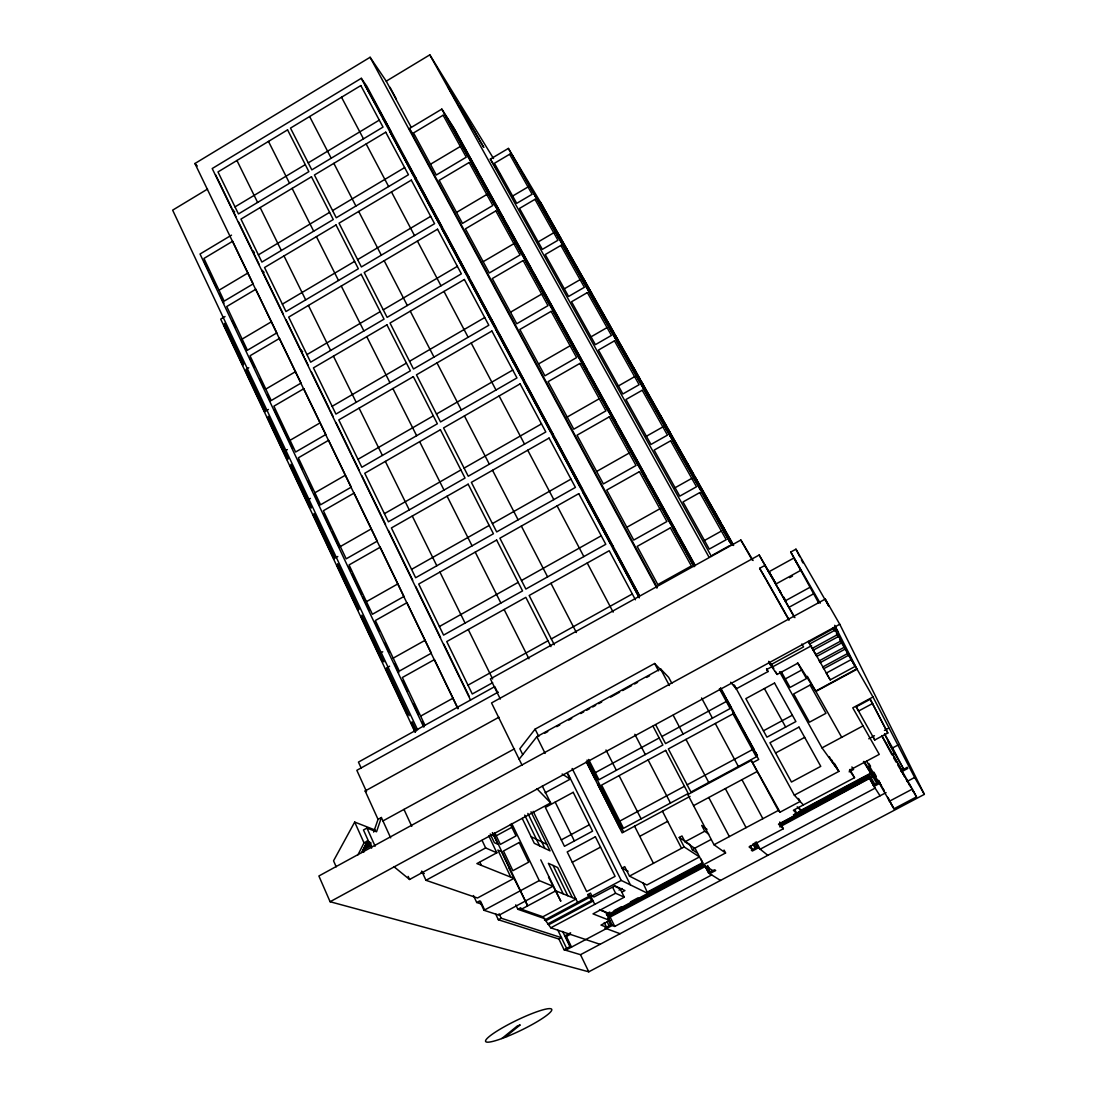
<?xml version="1.0" encoding="UTF-8"?>
<svg xmlns="http://www.w3.org/2000/svg" width="1097" height="1097" viewBox="0 0 1097 1097"><rect width="100%" height="100%" fill="white"/><g stroke="black" fill="none" stroke-linecap="round" stroke-linejoin="round"><path stroke-width="1.5" d="M390.669 837.875L381.399 817.512L376.545 831.787L366.96 828.07L363.464 829.976L371.622 848.132M373.638 832.088L378.04 819.363L381.399 817.512M361.626 852.492L367.358 841.042L368.318 843.168M357.937 854.878L364.012 842.866L367.358 841.042M375.407 830.155L354.688 822.078L333.543 860.816L336.203 866.836M661.779 670.925L654.635 663.493L535.103 729.121L519.841 748.73L522.707 754.571M519.142 759.22L536.831 736.704L660.531 668.868L668.663 677.343L671.844 683.294M501.809 1038.557L517.304 1025.997L520.225 1024.9L504.689 1037.474M457.943 708.785L194.923 163.522L370.1 57.277L386.254 81.164L411.197 127.266M639.606 595.74L366.768 86.156L361.283 78.312L212.201 168.54L470.531 700.037M207.539 189.082L172.64 210.158L417.614 729.875M386.254 81.164L429.818 54.85L493.513 158.503M235.005 206.88L305.281 164.632M308.23 162.863L379.288 120.121M231.522 235.142L200.024 254.024L423.757 727.064M657.336 587.567L409.304 128.596L441.83 109.11L453.596 127.513L694.854 564.832M258.371 254.861L329.607 212.365M332.597 210.583L404.642 167.594M219.002 290.225L247.922 273.002M430.477 164.248L460.342 146.463M225.022 316.553L220.689 319.117L415.036 732.11M711.459 556.44L490.345 159.106L508.377 148.41L541.013 203.123L733.509 545.099M282.382 304.13L354.605 261.388M357.622 259.605L430.682 216.37M242.122 339.083L271.439 321.75M456.517 212.393L486.794 194.498M512.642 196.034L528.014 186.97M248.758 367.742L246.071 369.332L265.707 411.046L268.436 409.455M306.954 354.605L380.206 311.63M383.278 309.82L457.367 266.338M265.803 389.092L295.532 371.664M483.174 261.689L513.89 243.699M538.188 241.902L553.766 232.783M332.144 406.315L406.438 363.093M409.551 361.283L484.709 317.554M290.047 440.308L320.187 422.798M510.503 312.206L541.657 294.106M284.617 451.182L287.373 449.578M564.311 288.813L580.107 279.653M357.965 459.314L433.329 415.859M436.483 414.035L512.752 370.059M314.894 492.772L345.459 475.166L351.232 487.15L320.571 504.785L298.343 457.819L328.62 440.281L344.719 473.657M538.49 363.971L570.111 345.761M307.613 500.013L310.41 498.408M591.036 336.82L607.052 327.605M384.43 513.657L460.905 469.955M464.1 468.117L541.493 423.895M618.406 385.952L634.628 376.682M340.344 546.539L371.348 528.85M567.204 417.038L599.277 398.732M337.821 556.508L334.983 558.112L313.961 513.492M411.567 569.37L489.18 525.436M492.43 523.598L570.989 479.115M646.407 436.236L662.862 426.925M366.439 601.65L397.896 583.865M596.631 471.463L629.184 453.047M379.864 653.401L382.757 651.769M675.094 487.74L691.782 478.374M439.403 626.524L518.195 582.356M521.486 580.505L601.252 535.789M393.192 658.159L425.115 640.278M626.826 527.287L659.873 508.775M389.572 666.208L386.665 667.84L409.195 715.697M704.466 540.492L721.387 531.071M467.98 685.172L547.965 640.785M551.325 638.92L632.311 593.971M420.631 716.122L453.034 698.158M712.584 555.068L729.574 545.634M753.091 560.498L740.845 540.026L490.4 678.906L500.328 699.05M492.635 682.704L472.272 693.99L446.74 641.58L525.833 597.344L550.955 646.627M498.175 692.125L356.84 770.313L366.494 791.568L365.15 790.978L498.957 717.205M800.659 569.905L793.844 558.044L769.011 571.743L775.785 583.686L759.165 555.013L491.538 702.944L522.062 765.199M788.99 620.189L759.631 568.315L764.911 565.408L771.026 575.925M818.554 602.788L790.759 552.038L795.956 549.186L828.825 606.202L825.259 599.085L318.884 875.996L330.101 901.734L588.774 971.819L924.36 794.365L839.767 624.262L825.259 599.085M800.399 570.55L775.771 584.098L794.914 617.652M789.566 577.68L792.514 576.076M382.949 820.926L514.493 748.798M785.274 600.841L810.011 587.265M544.77 733.235L547.773 731.589M556.755 726.667L559.744 725.021M568.726 720.098L571.715 718.466M580.697 713.53L583.7 711.898M586.689 710.253L589.679 708.607M592.682 706.975L595.671 705.33M598.66 703.684L601.663 702.053M610.645 697.116L619.627 692.193M622.616 690.562L631.598 685.625M634.587 683.993L637.59 682.348M646.572 677.425L649.561 675.779M789.031 607.285L813.453 593.902M369.236 841.646L366.233 843.291L367.193 845.43M370.868 842.4L365.095 845.554L366.055 847.707M371.197 843.881L363.943 847.844L364.917 850.01M371.526 845.376L362.792 850.161L363.765 852.328M330.101 901.734L839.767 624.262M768.586 662.273L770.451 664.919L803.553 646.901L801.811 643.994M809.627 644.008L835.174 630.103L834.2 628.211L808.558 642.17L816.744 656.431L842.139 642.636L835.174 630.103M772.48 666.373L766.625 669.554L768.051 671.542L736.183 688.875L730.698 682.224M768.764 661.313L772.041 667.182L811.602 645.667M545.099 792.788L570.179 779.158L567.437 773.673L568.177 774.153L621.245 880.411L647.833 893.438L609.74 913.719L599.538 909.564M812.137 648.437L837.71 634.532M813.192 650.233L838.67 636.383M595.342 772.645L659.174 737.966M661.848 736.526L726.31 701.49M772.041 667.182L777.129 674.449L797.903 663.15L815.894 691.453L857.031 669.211L834.694 625.317M815.702 654.648L841.207 640.799M393.864 866.63L409.579 879.479L550.625 802.908L542.329 786.055M496.214 835.791L511.874 827.289M785.315 678.92L801.646 670.048M845.595 648.848L844.676 647.038L819.24 660.833L820.268 662.588L845.595 648.848L855.125 666.414L830.223 679.879L826.26 673.105L851.56 659.407M425.951 880.301L485.656 847.94L496.845 852.794L476.893 863.586L513.876 878.395L477.483 898.004L425.951 880.301L421.728 871.087M848.132 653.236L822.764 666.99L823.765 668.704L849.037 655.019M815.674 691.096L856.853 668.841M561.307 839.891L589.377 824.738M763.443 730.808L792.377 715.189M619.819 821.077L684.432 786.275M687.147 784.808L752.405 749.649M473.465 895.536L476.715 902.488L479.622 900.925L483.996 910.291L499.025 915.2L552.943 886.266L539.258 880.589L511.764 823.559M798.506 798.465L800.138 801.468L780.063 812.164L751.28 760.44L687.792 794.598L714.01 844.759L725.57 852.986L703.547 864.697L695.073 848.351L692.399 849.777L689.588 844.361L679.249 837.436L681.991 835.969L685.008 841.797L694.675 848.255L710.979 839.548M924.36 794.365L914.651 777.458L872.993 696.965L852.767 707.839L879.259 754.379L849.435 770.286L854.522 777.691L793.405 810.244L797.258 814.207L778.5 824.19L783.354 828.729L749.086 846.939L752.501 849.599L750.375 845.609M874.789 739.981L856.195 706.825L870.236 699.269L887.816 733.015L874.789 739.981L872.554 736.06M690.027 796.381L622.15 832.884L586.689 762.607M753.173 762.415L758.685 759.453L720.4 688.861M572.291 862.283L600.525 847.117M775.579 753.008L804.677 737.362M483.996 910.291L539.258 880.589M872.65 703.479L858.594 711.034L856.195 706.825M693.565 805.651L757.245 771.465M639.729 836.339L667.662 821.338M498.34 919.739L501.192 918.216L561.458 937.674L558.908 939.032L498.34 919.739L495.556 913.815M515.741 904.847L517.853 909.29L520.705 907.754L521.404 909.235L542.892 916.763L550.776 927.829L600.045 944.325M779.556 671.707L822.01 747.88L863.037 725.885M521.404 909.235L555.781 890.819L575.98 899.074L542.892 916.763M868.769 738.788L874.46 735.744M884.429 730.41L888.707 728.12M685.008 841.797L704.74 831.238L708.689 834.131M549.172 924.51L593.148 901.035L591.736 900.431L587.731 894.59L590.501 893.109L591.955 896.071L594.08 896.976L614.923 885.841L624.92 890.558L621.944 892.135M544.496 920.109L588.678 896.496M546.045 920.644L590.104 897.099M591.955 896.071L621.245 880.411M629.486 876.119L684.144 846.925L699.488 856.935L646.887 884.977L629.486 876.119L624.728 866.63L622.013 868.084L628.087 871.224M547.636 923.976L591.736 900.431M734.524 685.556L794.338 795.16L838.903 771.369L834.748 763.937M619.023 890.065L621.999 888.474M550.776 927.829L615.609 893.246L624.303 897.195L593.024 913.87L609.754 920.438L601.005 925.086L606.531 927.171L604.282 922.577M884.593 733.962L892.601 747.935L898.333 744.877M849.119 771.849L853.576 769.463L851.889 766.94M714.01 844.759L778.322 810.464L780.063 812.164M863.942 761.414L867.864 767.681L870.538 766.255L868.783 763.402M570.618 932.793L564.777 935.906L566.367 936.427L571.523 947.109L569.933 946.615L564.05 949.741L558.908 939.032M606.778 913.664L609.781 912.06M647.271 892.108L702.752 862.571L700.832 858.869M797.217 806.816L800.659 810.45L870.73 773.138L863.49 761.592M793.405 814.92L871.018 773.604L872.897 776.58L779.789 826.905M609.521 913.047L606.518 914.651L607.999 915.241L702.162 865.122L700.969 864.367L646.997 893.095M614.018 910.661L621.505 906.671M630.501 901.871L638.001 897.881M793.652 815.03L869.263 774.77L869.935 775.826L779.473 823.97M566.367 936.427L570.632 934.164M608.629 915.501L702.67 865.451L703.863 866.205L610.11 916.091L608.629 915.501L607.477 913.157M779.885 824.354L870.223 776.278L870.895 777.334L780.845 825.246M711.72 874.94L614.759 926.43L610.782 924.908L604.858 928.062L620.052 933.712M704.631 865.41L708.552 872.951L714.572 869.756L715.71 870.497L709.704 873.678L706.564 867.604M767.831 855.331L757.424 846.98L751.363 850.202L752.391 850.998L758.425 847.789L755.614 842.496M565.641 950.221L612.249 925.47L605.75 912.32L599.634 909.824M880.137 783.135L873.994 786.398L869.208 777.924M564.05 949.741L580.505 954.692L886.061 792.624M907.137 781.448L914.651 777.458M889.283 801.304L912.389 789.072L916.502 796.888L893.973 808.804L866.616 761.208M476.715 902.488L481.542 904.106M517.853 909.29L544.77 918.655M421.097 872.389L424.306 873.527M510.023 868.838L509.145 868.467L527.616 905.711L493.115 833.377M549.323 877.504L548.527 877.147L560.828 901.227L540.78 859.856M587.731 894.59L590.584 895.81L594.78 904.353M491.429 834.543L493.842 835.653M614.293 886.074L620.12 888.817L624.303 897.195M531.085 836.668L546.896 844.402M616.02 820.295L618.16 821.612M612.318 812.959L614.471 814.303M708.552 872.951L720.51 880.438M704.918 865.958L705.508 866.328L608.067 918.175L611.523 925.182M562.144 774.016L570.179 779.158M703.547 864.697L712.872 870.661M692.399 849.777L697.527 853.164M591.461 771.616L593.683 773.138M587.827 764.431L590.063 765.98M707.003 829.346L701.71 825.424L704.74 831.238M300.578 349.641L302.649 351.643M264.089 272.371L261.964 270.205L283.355 314.195M254.422 252.502L252.283 250.294L255.82 257.548M536.954 788.729L550.625 802.908M234.676 211.899L232.509 209.596L235.937 216.644M194.923 163.522L197.268 166.004M794.338 795.16L803.347 804.951M731.219 707.524L720.276 688.477M636.562 592.435L639.126 595.397L616.116 552.422L613.442 549.227L638.907 596.795M721.881 691.439L723.526 693.345M631.872 583.645L634.45 586.662M605.475 534.321L608.177 537.585M600.895 525.765L603.624 529.083M575.185 477.716L578.023 481.254M570.714 469.379L573.58 472.958M545.662 422.551L548.623 426.349M541.315 414.419L544.304 418.272M516.879 368.77L519.978 372.829M512.642 360.844L515.755 364.944M488.809 316.32L492.018 320.612M484.682 308.6L487.904 312.919M461.439 265.172L464.758 269.684M457.394 257.63L460.726 262.169M430.778 207.895L434.22 212.64M434.727 215.245L438.142 219.976M822.01 747.88L838.903 771.369M408.646 166.525L412.157 171.447M404.807 159.339L408.331 164.289M379.521 112.086L383.127 117.228M383.264 119.093L386.871 124.208M661.971 508.322L669.088 518.511M409.304 128.596L414.063 135.521M631.282 452.65L638.824 463.647M601.362 398.376L609.301 410.141M572.181 345.445L580.519 357.937M543.728 293.831L552.422 307.009M515.96 243.452L524.997 257.288M488.851 194.292L498.216 208.745M462.399 146.299L472.067 161.328M880.055 795.819L873.335 785.383L879.506 782.106L878.409 780.337L884.47 791.39M890.846 803.182L891.381 804.046M892.135 805.555L892.67 806.418M888.282 798.479L888.831 799.356M490.345 159.106L497.435 170.488M499.204 173.326L500.972 176.164M880.822 784.78L881.385 785.671M722.992 529.92L725.309 533.663M727.832 538.517L730.108 542.206L701.586 491.854M883.277 789.278L883.825 790.169M879.616 782.545L880.164 783.45M693.606 477.661L696.074 481.693M714.476 511.655L716.684 515.261M698.323 486.04L700.764 490.03L672.694 440.487M721.168 523.214L694.524 476.208L696.842 479.992M724.267 528.713L722.087 525.175L733.523 545.483M664.686 426.267L667.319 430.573M686.887 462.632L689.231 466.486M669.293 434.453L671.899 438.718L644.282 389.97M693.619 474.261L667.374 427.967L669.828 432.012M636.466 376.065L639.236 380.645M659.9 414.693L662.396 418.793M640.963 384.073L643.72 388.599L616.514 340.619M666.674 426.404L640.826 380.796L643.404 385.074M613.278 334.859L616.171 339.645L589.404 292.405M640.319 379.589L614.855 334.654L617.556 339.151M586.237 286.77L589.267 291.802L562.898 245.289M614.539 333.79L589.432 289.498L592.257 294.215M608.89 327.043L611.797 331.87M633.518 367.81L636.137 372.144M559.799 239.777L562.953 245.042L536.995 199.229M589.308 288.964L564.571 245.317L567.506 250.226M581.945 279.132L584.989 284.205M607.697 321.942L610.439 326.508M530.043 186.874L533.334 192.373M534.143 194.169L537.42 199.64L511.833 154.499M557.893 233.455L560.855 238.419M564.79 245.399L540.396 202.369L543.44 207.47M555.603 232.317L558.771 237.61M582.438 277.075L585.291 281.833M759.631 568.315L765.857 578.777M785.301 600.457L785.85 601.417L783.327 596.974M769.011 571.743L776.539 584.715M783.519 596.919L785.233 599.867M778.801 589.158L780.433 591.969M835.27 627.018L837.793 631.406M790.759 552.038L820.186 603.227M842.139 642.636L844.676 647.038M848.379 654.1L872.993 696.965M833.021 627.937L834.721 630.898M836.421 633.86L838.122 636.822M839.822 639.77L855.125 666.414M887.816 733.015L870.236 699.269M888.09 741.97L903.709 769.244L892.601 747.935M901.816 770.245L892.752 754.407L894.645 753.406L884.552 734.14M881.851 735.662L912.389 789.072M911.031 787.591L905.82 778.692M911.909 788.99L916.502 796.888M900.047 768.832L905.107 777.512M893.602 757.712L896.167 762.182M897.785 765.02L899.403 767.845M779.144 589.596L780.817 592.545M808.366 641.361L830.223 679.879M759.165 555.013L794.338 617.268M766.68 580.231L788.935 619.544M873.898 772.192L876.297 776.443M887.624 797.217L893.973 808.804M740.845 540.026L752.089 559.909M868.659 767.256L877.614 783.107M867.864 767.681L876.818 783.532M865.643 764.143L871.018 773.604M871.004 777.581L874.926 784.533M869.359 777.938L875.118 788.14L760.18 849.201L756.272 841.879M807.365 676.328L841.714 737.321M508.377 148.41L731.603 545.291M797.533 662.725L806.446 678.563L790.059 687.435L781.215 671.583M849.901 769.45L854.522 777.691M833.816 762.977L837.093 768.86M831.595 759.878L834.899 765.816M829.332 756.724L832.678 762.703M771.301 663.987L773.796 668.471M775.456 671.46L777.129 674.449M768.805 661.971L770.451 664.919M429.818 54.85L708.991 557.139M766.542 668.827L768.051 671.542M764.39 688.559L785.658 727.078M695.169 565.778L679.441 537.283L672.475 527.383L693.469 565.462M441.83 109.11L694.072 566.696M733.948 684.802L736.183 688.875M799.014 807.433L800.659 810.45M794.831 809.764L797.258 814.207M720.647 687.833L726.612 699.036M727.174 699.872L734.51 713.407M734.921 714.339L741.051 725.446M741.435 726.351L748.771 739.872M749.21 740.489L751.939 745.741M752.473 746.509L754.105 749.525M755.737 752.528L757.437 755.86L732.508 711.021M719.413 688.765L730.136 708.552L665.55 743.601L655.704 724.802M389.97 87.253L396.401 99.155M751.28 760.44L778.322 810.464M370.1 57.277L656.829 588.047M779.734 822.023L783.354 828.729M701.559 697.953L712.419 718.165M715.285 723.485L738.377 766.515M741.942 779.679L762.868 818.705M881.727 735.648L891.957 754.832M361.283 78.312L639.29 597.865M635.424 599.785L609.219 550.721L529.152 595.493L554.3 644.775M755.764 843.264L757.986 847.446M755.01 842.469L757.424 846.98M725.336 788.606L746.097 827.645M906.533 779.871L907.027 780.79M903.914 775.414L904.408 776.333M902.612 773.207L903.105 774.139M901.323 771.013L901.816 771.945M753.79 843.538L756.011 847.734M660.531 668.868L669.362 685.488M752.899 844.004L755.134 848.2M654.635 663.493L658.543 670.857M914.651 793.638L915.117 794.543M913.266 791.307L913.746 792.212M909.207 784.396L909.687 785.315M673.215 715.271L683.143 734.058M685.968 739.392L708.744 782.463M341.524 97.235L363.477 138.839M366.165 143.954L388.64 186.545M391.478 191.934L414.501 235.567M417.409 241.079L440.994 285.782M443.983 291.445L468.145 337.259M471.203 343.046L495.981 390.011M499.121 395.962L524.531 444.12M527.739 450.223L553.807 499.629M557.111 505.882L583.851 556.59M587.238 563.008L613.154 612.14M708.758 797.505L729.354 836.572M724.047 850.079L725.57 852.986M653.044 726.255L662.876 745.055L598.935 779.748L588.664 759.439M707.661 865.533L709.06 868.221M707.346 866.452L710.253 872.046M705.165 866.109L709.128 873.322M634.834 734.291L645.338 754.571M648.108 759.906L670.459 803.059M309.628 116.529L331.198 158.229M333.845 163.357L355.908 206.044M358.705 211.447L381.317 255.176M384.169 260.716L407.33 305.515M410.264 311.178L434.001 357.101M437.004 362.901L461.33 409.976M464.415 415.928L489.358 464.196M492.526 470.298L518.113 519.813M521.349 526.08L547.609 576.871M550.941 583.302L576.378 632.53M679.249 837.436L684.144 846.925M662.437 811.218L681.552 848.31M795.956 549.186L799.823 556.796M801.372 559.84L802.922 562.884M605.997 749.991L616.349 770.3M619.078 775.648L641.114 818.842M634.573 826.192L653.442 863.325M587.937 761.318L623.357 831.471M587.073 760.056L597.275 780.241L595.054 778.76L586.333 761.455M642.965 882.893L647.833 893.438M268.477 141.417L289.539 183.254M292.117 188.382L313.687 231.206M316.416 236.623L338.493 280.489M341.277 286.043L363.902 330.965M366.768 336.656L389.942 382.688M392.877 388.516L416.641 435.715M419.644 441.68L443.997 490.071M447.082 496.201L472.067 545.84M475.234 552.12L500.876 603.035M504.113 609.493L528.96 658.831M572.14 768.503L630.446 884.922M535.103 729.121L538.792 736.512M612.784 887.555L615.609 893.246M536.831 736.704L545.127 753.42M555.192 802.099L574.375 840.974M236.938 160.491L257.617 202.424M260.154 207.566L281.326 250.5M284 255.93L305.679 299.879M308.422 305.446L330.622 350.464M333.433 356.168L356.196 402.311M359.076 408.139L382.4 455.433M385.349 461.412L409.263 509.899M412.28 516.043L436.812 565.764M439.911 572.058L465.073 623.082M468.268 629.541L492.635 678.961M609.671 916.118L614.759 926.43M497.668 692.495L494.761 686.612L358.445 762.1L361.146 768.023M608.026 919.286L610.782 924.908M607.039 921.576L609.109 925.799M533.197 811.355L577.612 902.406M530.989 811.753L550.05 850.874L534.294 843.305L522.199 818.362M572.291 897.565L557.66 867.535L548.377 863.312L563.214 893.849M527.876 813.412L544.907 848.392M553.066 865.451L567.793 895.728M215.533 174.684L231.81 208.183M238.433 221.8L251.556 248.786M256.52 259.002L259.317 264.761M286.056 319.762L304.28 357.252M305.021 358.76L307.969 364.821M311.479 372.048L329.415 408.934M330.046 410.223L333.186 416.695M336.025 422.537L351.273 453.911M351.918 455.241L359.021 469.859M361.941 475.837L380.892 514.836M381.564 516.207L385.527 524.352M388.503 530.495L412.691 580.244M415.749 586.552L440.569 637.59M443.709 644.049L459.849 677.26M460.589 678.769L469.173 696.43M524.709 815.112L539.655 845.883M580.505 954.692L588.774 971.819M457.998 708.456L434.426 659.599L402.352 677.507L424.827 724.966M565.572 936.166L570.824 946.889M562.624 931.435L569.933 946.615M510.434 824.327L516.029 835.914L500.342 844.416L494.733 832.692M557.879 930.215L566.614 948.384M492.388 832.596L497.969 844.292L494.363 842.674L490.222 833.994M509.584 868.659L501.48 851.642L497.887 850.079L510.791 877.161M488.768 835.791L496.845 852.794M482.077 840.412L485.656 847.94M203.823 260.551L208.115 269.629M209.541 272.646L216.699 287.771M219.482 293.667L223.994 303.211M232.413 320.982L235.334 327.167M241.93 341.098L246.551 350.862M249.814 357.773L254.106 366.851M259.838 378.959L264.13 388.023M267.586 395.331L270.287 401.049M274.373 409.675L289.032 440.665M289.773 442.214L292.542 448.056M298.041 459.698L302.361 468.817M308.106 480.952L312.412 490.057M314.565 494.61L319.529 505.1M323.752 514.027L330.8 528.932M332.213 531.922L339.261 546.827M348.668 566.683L350.834 571.263M352.274 574.321L361.681 594.19M363.121 597.234L369.319 610.343M374.927 622.177L379.192 631.214M384.882 643.24L389.161 652.262M394.755 664.096L398.828 672.708M402.585 680.634L407.686 691.439M413.528 703.78L418.643 714.572M422.194 722.087L424.278 726.502M479.951 862.379L481.364 865.368M224.419 323.368L243.644 364.177M268.203 416.312L288.292 458.971M290.828 464.36L311.37 507.98M337.643 563.762L359.144 609.425M361.859 615.198L383.881 661.93M412.047 721.744L416.394 730.986M223.857 325.082L239.407 358.088M240.106 359.583L242.903 365.534M245.33 370.69L264.788 412.047M267.435 417.655L287.332 459.931M290.033 465.663L309.752 507.582M313.139 514.781L329.415 549.364M330.128 550.872L333.968 559.004M336.793 565.01L353.44 600.402M354.166 601.938L358.088 610.275M360.982 616.418L378.767 654.21M379.439 655.636L382.113 661.313M385.568 668.649L407.193 714.613M411.087 722.896L415.393 732.042M499.094 913.774L501.192 918.216M480.555 901.24L484.298 909.262M403.984 809.408L411.773 826.343M408.18 876.393L409.579 879.479M365.15 790.978L378.04 819.363M366.96 828.07L375.133 846.212M354.688 822.078L364.012 842.866M287.565 129.871L217.988 171.941L238.447 213.942L308.86 171.639L287.565 129.871M360.831 85.566L290.486 128.102L311.809 169.87L383.018 127.101L360.831 85.566M311.466 176.782L240.956 219.098L261.895 262.073L333.269 219.537L311.466 176.782M385.733 132.202L314.428 174.999L336.258 217.755L408.454 174.738L385.733 132.202M232.619 241.271L203.946 258.439L224.158 301.14L253.174 283.89L232.619 241.271M443.133 115.212L413.542 132.943L436.291 174.999L466.252 157.186L443.133 115.212M336.025 224.954L264.542 267.517L285.974 311.521L358.349 268.751L336.025 224.954M411.32 180.127L339.014 223.171L361.379 266.955L434.59 223.692L411.32 180.127M255.779 289.279L226.722 306.543L247.415 350.245L276.828 332.898L255.779 289.279M469.173 162.493L439.17 180.319L462.468 223.404L492.841 205.482L469.173 162.493M509.639 154.252L494.404 163.288L516.714 203.343L532.127 194.279L509.639 154.252M361.174 274.291L288.689 317.102L310.643 362.175L384.046 319.158L361.174 274.291M437.538 229.204L364.218 272.495L387.118 317.362L461.371 273.839L437.538 229.204M279.488 338.411L250.034 355.771L271.22 400.528L301.031 383.086L279.488 338.411M495.844 210.912L465.416 228.848L489.276 272.975L520.088 254.943L495.844 210.912M534.966 199.325L519.525 208.416L542.343 249.376L557.962 240.257L534.966 199.325M386.939 324.835L313.427 367.879L335.929 414.076L410.374 370.827L386.939 324.835M464.388 279.488L390.011 323.039L413.487 369.003L488.823 325.247L464.388 279.488M303.759 388.736L273.893 406.192L295.6 452.019L325.836 434.494L303.759 388.736M523.159 260.524L492.292 278.556L516.742 323.766L548.006 305.638L523.159 260.524M560.869 245.426L545.236 254.559L568.575 296.464L584.399 287.291L560.869 245.426M413.336 376.641L338.781 419.932L361.832 467.267L437.36 423.771L413.336 376.641M491.909 331.033L416.462 374.831L440.528 421.947L516.961 377.93L491.909 331.033M551.147 311.342L519.841 329.484L544.907 375.818L576.624 357.581L551.147 311.342M587.375 292.584L571.523 301.771L595.397 344.65L611.44 335.421L587.375 292.584M440.404 429.736L364.752 473.26L388.393 521.802L465.032 478.073L440.404 429.736M520.129 383.868L443.572 427.912L468.254 476.235L545.812 431.971L520.129 383.868M614.485 340.838L598.427 350.08L622.863 393.96L639.126 384.69L614.485 340.838M354.098 493.088L323.382 510.722L346.172 558.839L377.272 541.123L354.098 493.088M579.847 363.436L548.075 381.687L573.772 429.188L605.955 410.854L579.847 363.436M468.158 484.188L391.396 527.945L415.64 577.735L493.417 533.759L468.158 484.188M549.062 438.06L471.367 482.351L496.68 531.922L575.418 487.411L549.062 438.06M642.252 390.23L625.962 399.514L650.974 444.45L667.47 435.125L642.252 390.23M380.206 547.211L349.052 564.941L372.404 614.265L403.97 596.453L380.206 547.211M609.26 416.86L577.022 435.207L603.377 483.914L636.041 465.485L609.26 416.86M670.665 440.802L654.141 450.127L679.77 496.146L696.499 486.766L670.665 440.802M496.626 540.039L418.711 584.043L443.586 635.108L522.542 590.913L496.626 540.039M578.75 493.664L499.889 538.202L525.861 589.048L605.791 544.304L578.75 493.664M406.973 602.692L375.366 620.518L399.322 671.103L431.34 653.195L406.973 602.692M639.428 471.641L606.71 490.085L633.737 540.067L666.907 521.528L639.428 471.641M699.763 492.594L683.006 501.96L709.265 549.103L726.228 539.683L699.763 492.594M670.39 527.849L637.165 546.402L657.816 584.564L691.371 565.956L670.39 527.849M573.21 792.322L545.374 807.433L564.461 846.322L592.572 831.156L573.21 792.322M774.537 683.047L745.85 698.624L766.926 737.17L795.901 721.552L774.537 683.047M665.673 750.389L601.636 785.095L623.48 828.331L688.217 793.501L665.673 750.389M733.015 713.873L668.347 748.936L690.932 792.048L756.313 756.861L733.015 713.873M519.196 842.496L503.482 850.998L512.875 870.689L528.672 862.173L519.196 842.496M810.093 685.063L793.693 693.935L809.449 722.196L825.972 713.297L810.093 685.063M595.369 836.764L567.204 851.93L586.662 891.559L615.102 876.352L595.369 836.764M798.986 727.105L769.971 742.724L791.458 782.038L820.762 766.35L798.986 727.105M907.205 767.393L901.021 770.67L901.583 771.74L907.754 768.462L907.205 767.393M507.088 1036.528L499.56 1039.366A36.722 5.444 -25.9 0 1 502.303 1027.889A36.722 5.444 -25.9 0 1 551.681 1009.281A36.722 5.444 -25.9 0 1 507.088 1036.528M621.821 828.866L619.695 827.577L597.769 784.136L599.977 785.603L621.821 828.866M612.702 546.045L610.014 542.823L582.946 492.238L585.757 495.707L612.702 546.045M582.438 489.509L579.614 485.998L553.231 436.702L556.179 440.446L582.438 489.509M552.929 434.385L549.981 430.627L524.256 382.579L527.328 386.569L552.929 434.385M524.16 380.659L521.089 376.641L496.022 329.786L499.19 334.023L524.16 380.659M496.118 328.264L492.923 323.999L468.46 278.295L471.751 282.752L496.118 328.264M468.748 277.143L465.443 272.659L441.584 228.066L444.971 232.729L468.748 277.143M442.036 227.244L438.635 222.554L415.338 179.03L418.835 183.898L442.036 227.244M415.969 178.55L412.458 173.655L389.723 131.16L415.969 178.55M390.587 131.146L364.794 84.565L390.587 131.146M676.013 531.071L668.992 521.075L641.512 471.216L648.917 481.953L676.013 531.071M645.571 475.892L638.125 465.073L611.344 416.49L619.161 427.995L645.571 475.892M615.897 422.084L608.04 410.484L581.917 363.107L590.131 375.366L615.897 422.084M586.95 369.593L578.695 357.265L553.217 311.054L561.801 324.013L586.95 369.593M558.688 318.377L550.077 305.35L525.23 260.277L534.157 273.893L558.688 318.377M531.113 268.395L522.158 254.71L497.901 210.706L507.157 224.954L531.113 268.395M504.195 219.592L494.912 205.276L471.23 162.329L480.801 177.166L504.195 219.592M477.908 171.927L468.309 157.022L445.19 115.075L455.049 130.474L477.908 171.927M472.437 129.185L448.289 87.403L472.437 129.185M483.695 147.286L460.096 106.409L483.695 147.286"/></g></svg>
